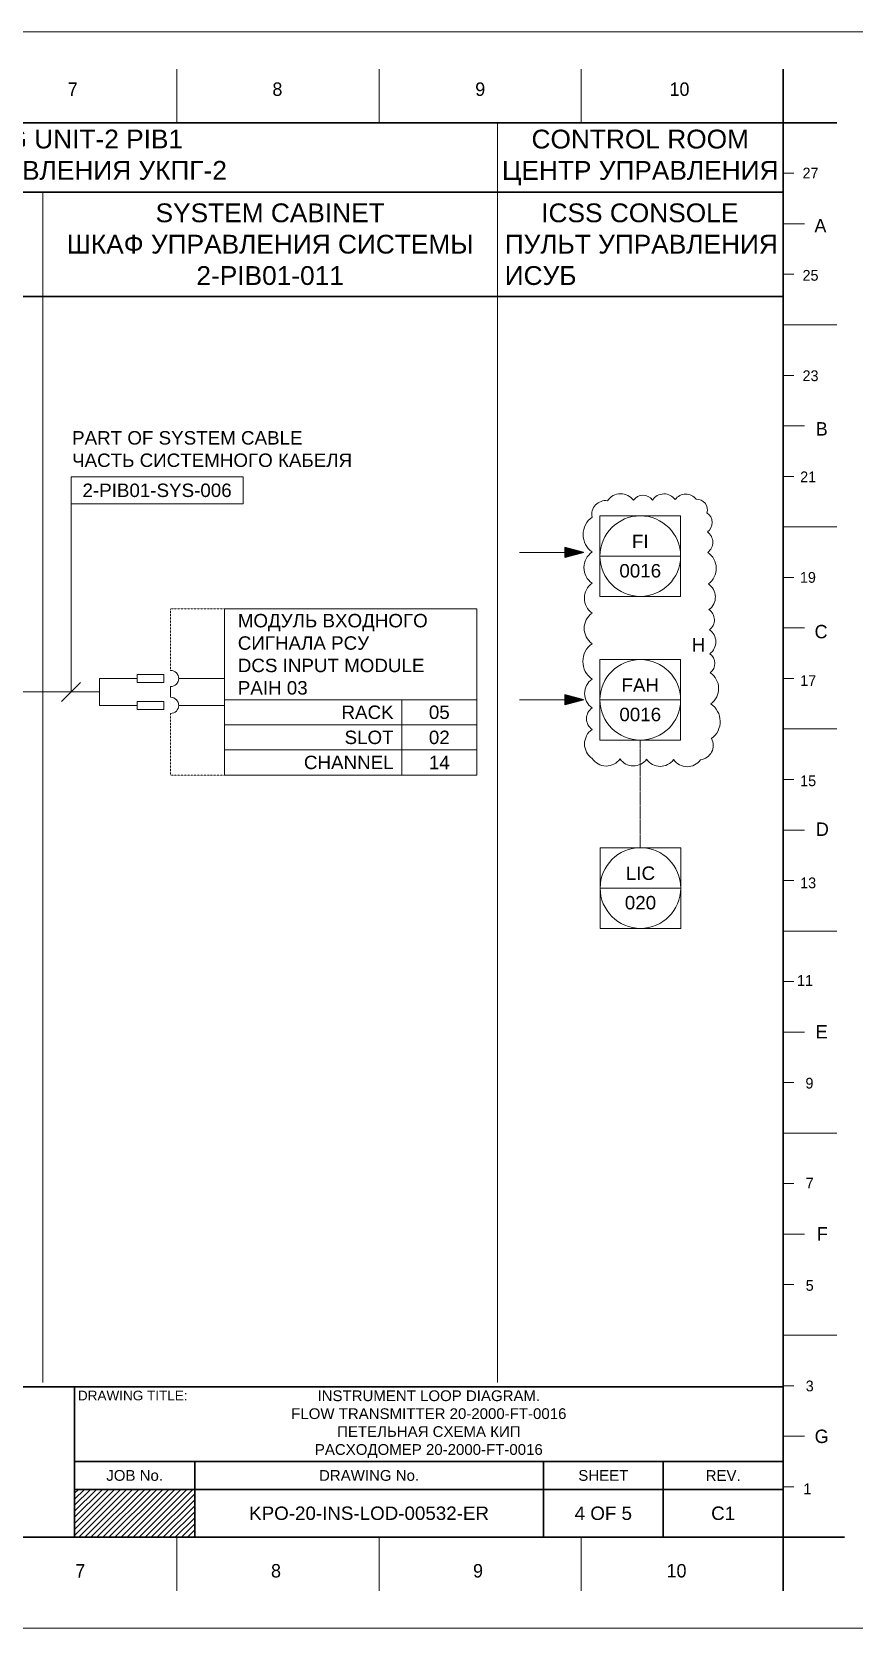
# Model space of a CAD drawing. Header units: millimetres. Extents: x 136827 to 348827, y 2171 to 31871.
# Drawn here: x 291347 to 306649, y 2171 to 31871 of the extents above; entities that cross this region are included whole.
import ezdxf

# ---------------------------------------------------------------- set-up
doc = ezdxf.new("R2010")
doc.units = ezdxf.units.MM
for name, pattern in [('DASHED', [19.05, 12.7, -6.35]), ('JIS_02_1.0', [2, 1, -1]), ('JIS_08_11', [12.8, 11, -0.6, 0.6, -0.6])]:
    doc.linetypes.add(name, pattern=pattern)
doc.layers.add('2-Text', color=7, linetype='Continuous')
for name, color, linetype, lineweight in [('Hatch', 7, 'Continuous', 0), ('Level 1', 7, 'Continuous', 0), ('Level 32', 7, 'Continuous', 0), ('Main', 7, 'Continuous', 20), ('Text', 7, 'Continuous', 9)]:
    doc.layers.add(name, color=color, linetype=linetype, lineweight=lineweight)
doc.layers.add('Рамка', color=7, linetype='Continuous', plot=False)
doc.styles.add('01_ГОСТ_ISO', font='arial.ttf', dxfattribs={"height": 2.5})
doc.styles.add('Styledgn001', font='dgn001.shx')

# ---------------------------------------------------------------- blocks, each defined once
blk = doc.blocks.new('STAMP1')
at = {"layer": 'Text', "attachment_point": 5, "style": '01_ГОСТ_ISO'}
for s, insert, char_height, width, rotation in [('KPO-20-INS-LOD-00532-ER', (137704, 27621), 300, 8499.86, 90.0045), ('{\\C0;C1}', (176212, 4306), 250, 2229.93, 0.0045)]:
    blk.add_mtext(s, dxfattribs=dict(at, insert=insert, char_height=char_height, width=width, rotation=rotation))
at = {"layer": 'Text', "color": 1, "insert": (169622, 4306), "char_height": 250, "width": 6490.07, "attachment_point": 5, "rotation": 0.0045, "style": '01_ГОСТ_ISO'}
blk.add_mtext('{\\C256;KPO-20-INS-LOD-00532-ER}', dxfattribs=at)

msp = doc.modelspace()

# ---------------------------------------------------------------- hatches: boundary and pattern name
at = {"layer": 'Hatch', "lineweight": 0, "transparency": 33554687}
h = msp.add_hatch(dxfattribs=at)
h.set_pattern_fill('ANSI31', color=256, scale=25)
h.set_pattern_definition([(45, (141097.07, -144118.68), (-56.1266, 56.1266), [])])
h.paths.add_polyline_path([(294377, 3861), (294377, 4751), (292142, 4751), (292142, 3861)])
at = {"layer": 'Рамка'}
h = msp.add_hatch(color=256, dxfattribs=at)
h.dxf.hatch_style = 1
h.paths.add_polyline_path([(301264, 22277), (301264, 22091), (301613, 22184)])
h = msp.add_hatch(color=256, dxfattribs=at)
h.dxf.hatch_style = 1
h.paths.add_polyline_path([(301264, 19536), (301264, 19350), (301613, 19443)])

# ---------------------------------------------------------------- linework, layer by layer
at = {"layer": 'Level 1', "color": 7, "linetype": 'Continuous', "lineweight": 0}
for p, q in [((294047, 30181), (294047, 31181)), ((297807, 30181), (297807, 31181)), ((301567, 30181), (301567, 31181)), ((305327, 29241), (305527, 29241)), ((305327, 28301), (305727, 28301)), ((305327, 27361), (305527, 27361)), ((305327, 26421), (306327, 26421)), ((305327, 25481), (305527, 25481)), ((305327, 24541), (305727, 24541)), ((305327, 23601), (305527, 23601)), ((305327, 22661), (306327, 22661)), ((305327, 21721), (305527, 21721)), ((305327, 20781), (305727, 20781)), ((305327, 19841), (305527, 19841)), ((305327, 18901), (306327, 18901)), ((305327, 17961), (305527, 17961)), ((305327, 17021), (305727, 17021)), ((305327, 16081), (305527, 16081)), ((305327, 15141), (306327, 15141)), ((305327, 14201), (305527, 14201)), ((305327, 13261), (305727, 13261)), ((305327, 12321), (305527, 12321)), ((305327, 11381), (306327, 11381)), ((305327, 10441), (305527, 10441)), ((305327, 9501), (305727, 9501)), ((305327, 8561), (305527, 8561)), ((305327, 7621), (306327, 7621)), ((305327, 6681), (305527, 6681)), ((305327, 5741), (305727, 5741)), ((305327, 4801), (305527, 4801)), ((294047, 3861), (294047, 2861)), ((297807, 3861), (297807, 2861)), ((301567, 3861), (301567, 2861)), ((305327, 3861), (305327, 2861))]:
    msp.add_line(p, q, dxfattribs=at)
at = {"layer": 'Level 1', "color": 7, "linetype": 'Continuous', "lineweight": 30}
for p, q in [((305327, 31181), (305327, 2861)), ((306327, 30181), (267727, 30181)), ((267727, 6661), (305327, 6661)), ((292142, 3861), (292142, 6661)), ((292142, 5269), (305327, 5269)), ((294377, 3861), (294377, 5269)), ((300867, 3861), (300867, 5269)), ((303097, 3861), (303097, 5269)), ((292146, 4751), (305327, 4751)), ((267727, 3861), (306471, 3861))]:
    msp.add_line(p, q, dxfattribs=at)
at = {"layer": 'Level 1', "color": 126, "linetype": 'Continuous', "lineweight": 0, "true_color": 0x006969, "flags": 128}
msp.add_lwpolyline([(264827, 31871), (306827, 31871), (306827, 2171), (264827, 2171), (264827, 31871)], dxfattribs=at)
at = {"layer": 'Level 32', "color": 7, "linetype": 'JIS_08_11', "lineweight": 0}
for p, q in [((300011, 6742), (300011, 30181)), ((291551, 6742), (291551, 28888))]:
    msp.add_line(p, q, dxfattribs=at)
at = {"layer": 'Level 32', "color": 7, "linetype": 'Continuous', "lineweight": 30}
for p, q in [((267727, 28888), (305327, 28888)), ((267727, 26949), (305327, 26949))]:
    msp.add_line(p, q, dxfattribs=at)
at = {"layer": 'Main'}
for p, q in [((292077, 23090), (292077, 23590)), ((292077, 23590), (295277, 23590)), ((295277, 23590), (295277, 23090)), ((292077, 19590), (292077, 23090)), ((295277, 23090), (292077, 23090)), ((301264, 22184), (300419, 22184)), ((301919, 22117), (303419, 22117)), ((294929, 21136), (294929, 18043)), ((294929, 21136), (299629, 21136)), ((299629, 21136), (299629, 18043)), ((293303, 19840), (293303, 19915)), ((293303, 19915), (293803, 19915)), ((293803, 19765), (293803, 19915)), ((292077, 19590), (292253, 19766)), ((293303, 19840), (292603, 19840)), ((292603, 19840), (292603, 19340)), ((293303, 19765), (293303, 19840)), ((293303, 19765), (293803, 19765)), ((293929, 19690), (293929, 19490)), ((294079, 19840), (294929, 19840)), ((291144, 19590), (292603, 19590)), ((291900, 19413), (292077, 19590)), ((293303, 19340), (292603, 19340)), ((293303, 19415), (293303, 19340)), ((293303, 19415), (293803, 19415)), ((293303, 19340), (293303, 19265)), ((293803, 19415), (293803, 19265)), ((294079, 19340), (294929, 19340)), ((299629, 19443), (294929, 19443)), ((298229, 19443), (298229, 18043)), ((301264, 19443), (300419, 19443)), ((301919, 19443), (303419, 19443)), ((293303, 19265), (293803, 19265)), ((299629, 18977), (294929, 18977)), ((299629, 18510), (294929, 18510)), ((294929, 18043), (299629, 18043)), ((301923, 15941), (303423, 15941))]:
    msp.add_line(p, q, dxfattribs=at)
at = {"layer": 'Main', "linetype": 'JIS_02_1.0'}
for p, q in [((294929, 21136), (293929, 21136)), ((293929, 21136), (293929, 19990)), ((293929, 19190), (293929, 18043)), ((294929, 18043), (293929, 18043))]:
    msp.add_line(p, q, dxfattribs=at)
at = {"layer": 'Main', "linetype": 'DASHED'}
msp.add_line((302669, 18693), (302669, 16685), dxfattribs=at)
at = {"layer": 'Main', "color": 1}
msp.add_lwpolyline([(301773, 18351, -0.520567), (301773, 18893, -0.520567), (301773, 19293, -0.520567), (301773, 19829, -0.520567), (301773, 20488, -0.520567), (301773, 21058, -0.520567), (301773, 21613, -0.520567), (301773, 22195, -0.520567), (301773, 22841, -0.520567), (302060, 23148, -0.520567), (302544, 23156, -0.520567), (302895, 23161, -0.520567), (303321, 23168, -0.520567), (303711, 23174, -0.520567), (303911, 22922, -0.520567), (303918, 22566, -0.520567), (303926, 22187, -0.520567), (303938, 21600, -0.520567), (303948, 21121, -0.520567), (303955, 20746, -0.520567), (303964, 20300, -0.520567), (303971, 19948, -0.520567), (303983, 19367, -0.520567), (303996, 18723, -0.520567), (303792, 18326, -0.520567), (303290, 18332, -0.520567), (302787, 18338, -0.520567), (302294, 18344, -0.520567)], format="xyb", close=True, dxfattribs=at)
at = {"layer": 'Main'}
for points in [[(301919, 21367), (303419, 21367), (303419, 22867), (301919, 22867)], [(301919, 18693), (303419, 18693), (303419, 20193), (301919, 20193)], [(301923, 15191), (303423, 15191), (303423, 16691), (301923, 16691)]]:
    msp.add_lwpolyline(points, close=True, dxfattribs=at)
for centre in [(302669, 22117), (302669, 19443), (302673, 15941)]:
    msp.add_circle(centre, 750, dxfattribs=at)
for centre in [(293929, 19840), (293929, 19340)]:
    msp.add_arc(centre, 150, 270, 90, dxfattribs=at)
at = {"layer": 'Рамка'}
for p, q in [((301613, 22184), (301264, 22277)), ((301264, 22277), (301264, 22091)), ((301613, 22184), (301264, 22091)), ((301613, 19443), (301264, 19536)), ((301264, 19536), (301264, 19350)), ((301613, 19443), (301264, 19350))]:
    msp.add_line(p, q, dxfattribs=at)

# ---------------------------------------------------------------- block references
at = {"layer": '2-Text'}
msp.add_blockref('STAMP1', (128000, 0), dxfattribs=at)

# ---------------------------------------------------------------- texts
at = {"layer": 'Level 1', "color": 7, "linetype": 'Continuous', "lineweight": 30, "line_spacing_factor": 0.8, "style": 'Styledgn001'}
for s, insert, char_height, attachment_point in [('{\\Fdgn000|c0;7}', (292014, 30931), 250, 1), ('{\\Fdgn000|c0;8}', (295823, 30931), 250, 1), ('{\\Fdgn000|c0;9}', (299598, 30931), 250, 1), ('{\\Fdgn000|c0;10}', (303213, 30931), 250, 1), ('{\\Fdgn000|c0;27}', (305838, 29245), 200, 5), ('{\\Fdgn000|c0;A}', (306022, 28266), 250, 5), ('{\\Fdgn000|c0;25}', (305838, 27340), 200, 5), ('{\\Fdgn000|c0;23}', (305838, 25472), 200, 5), ('{\\Fdgn000|c0;B}', (306046, 24485), 250, 5), ('{\\Fdgn000|c0;21}', (305794, 23592), 200, 5), ('{\\Fdgn000|c0;19}', (305789, 21720), 200, 5), ('{\\Fdgn000|c0;C}', (306034, 20711), 250, 5), ('{\\Fdgn000|c0;17}', (305795, 19801), 200, 5), ('{\\Fdgn000|c0;15}', (305794, 17935), 200, 5), ('{\\Fdgn000|c0;D}', (306058, 17036), 250, 5), ('{\\Fdgn000|c0;13}', (305794, 16036), 200, 5), ('{\\Fdgn000|c0;11}', (305736, 14221), 200, 5), ('{\\Fdgn000|c0;E}', (306045, 13267), 250, 5), ('{\\Fdgn000|c0;9}', (305818, 12309), 200, 5), ('{\\Fdgn000|c0;7}', (305823, 10451), 200, 5), ('{\\Fdgn000|c0;F}', (306057, 9506), 250, 5), ('{\\Fdgn000|c0;5}', (305823, 8545), 200, 5), ('{\\Fdgn000|c0;3}', (305823, 6675), 200, 5), ('{\\Fdgn000|c0;G}', (306045, 5737), 250, 5), ('{\\Fdgn000|c0;1}', (305779, 4762), 200, 5), ('{\\Fdgn000|c0;7}', (292154, 3236), 250, 4), ('{\\Fdgn000|c0;8}', (295797, 3236), 250, 4), ('{\\Fdgn000|c0;9}', (299557, 3236), 250, 4), ('{\\Fdgn000|c0;10}', (303158, 3236), 250, 4)]:
    msp.add_mtext(s, dxfattribs=dict(at, insert=insert, char_height=char_height, attachment_point=attachment_point))
at = {"layer": 'Text', "attachment_point": 5, "style": '01_ГОСТ_ISO'}
for s, insert, char_height, width, rotation in [('{\\C0;CONTROL BUILDING UNIT-2 PIB1\\PЗДАНИЕ ЦЕНТРА УПРАВЛЕНИЯ УКПГ-2 }', (290290, 29536), 350, 19443.28, 0.0045), ('{\\C0;CONTROL ROOM\\PЦЕНТР УПРАВЛЕНИЯ}', (302669, 29535), 350, 5315.41, 0.0045), ('SYSTEM CABINET\\PШКАФ УПРАВЛЕНИЯ СИСТЕМЫ\\P2-PIB01-011', (295781, 27919), 350, 8460.83, 0.0045), ('\\pxql;{\\C0;      ICSS CONSOLE   \\P ПУЛЬТ УПРАВЛЕНИЯ \\P ИСУБ}', (302669, 27919), 350, 5315.42, 0.0045), ('\\pxql;{\\C0;PART OF SYSTEM CABLE\\PЧАСТЬ СИСТЕМНОГО КАБЕЛЯ}', (294749, 24108), 250, 5307.65, 0.0045), ('2-PIB01-SYS-006', (293677, 23340), 250, 3199.96, 0.0045), ('FI', (302669, 22391), 250, 1500, 0.0045), ('0016', (302669, 21843), 250, 1500, 359.9955), ('\\pxl1,r0.60015,ql;МОДУЛЬ ВХОДНОГО СИГНАЛА РСУ\\PDCS INPUT MODULE\\PPAIH 03', (297279, 20290), 250, 4699.98, 0.0045), ('H', (303754, 20467), 250, 669.52, 0.0045), ('FAH', (302669, 19717), 250, 1500, 0.0045), ('\\pxr0.60015,qr;RACK', (297529, 19210), 250, 1400.05, 0.0045), ('05', (298929, 19210), 250, 1400.04, 0.0045), ('0016', (302669, 19169), 250, 1500, 359.9955), ('\\pxr0.60015,qr;SLOT', (297528, 18743), 250, 1400, 0.0045), ('02', (298929, 18743), 250, 1400.04, 0.0045), ('\\pxr0.60015,qr;CHANNEL', (297529, 18277), 250, 1400.04, 0.0045), ('14', (298929, 18277), 250, 1400.04, 0.0045), ('LIC', (302673, 16215), 250, 1500, 0.0045), ('020', (302673, 15667), 250, 1500, 359.9955), ('{\\fArial|b0|i0|c0|p34;\\C0;DRAWING TITLE:}', (293224, 6497), 180, 2306.07, 0.0045), ('\\pxqc;{\\C0;INSTRUMENT LOOP DIAGRAM.\\PFLOW TRANSMITTER 20-2000-FT-0016\\PПЕТЕЛЬНАЯ СХЕМА КИП\\PРАСХОДОМЕР 20-2000-FT-0016}', (298734, 5965), 200, 13184.89, 0.0045), ('{\\fArial|b0|i0|c0|p34;\\C0;JOB No.}', (293259, 5010), 200, 2234.96, 0.0045), ('{\\fArial|b0|i0|c0|p34;\\C0;DRAWING No.}', (297622, 5010), 200, 6490.04, 0.0045), ('{\\fArial|b0|i0|c0|p34;\\C0;SHEET}', (301982, 5010), 200, 2230.04, 0.0045), ('{\\fArial|b0|i0|c0|p34;\\C0;REV.}', (304212, 5010), 200, 2230.04, 0.0045), ('{\\C0;4 OF 5}', (301982, 4306), 250, 2229.93, 0.0045)]:
    msp.add_mtext(s, dxfattribs=dict(at, insert=insert, char_height=char_height, width=width, rotation=rotation))

doc.saveas('drawing.dxf')
